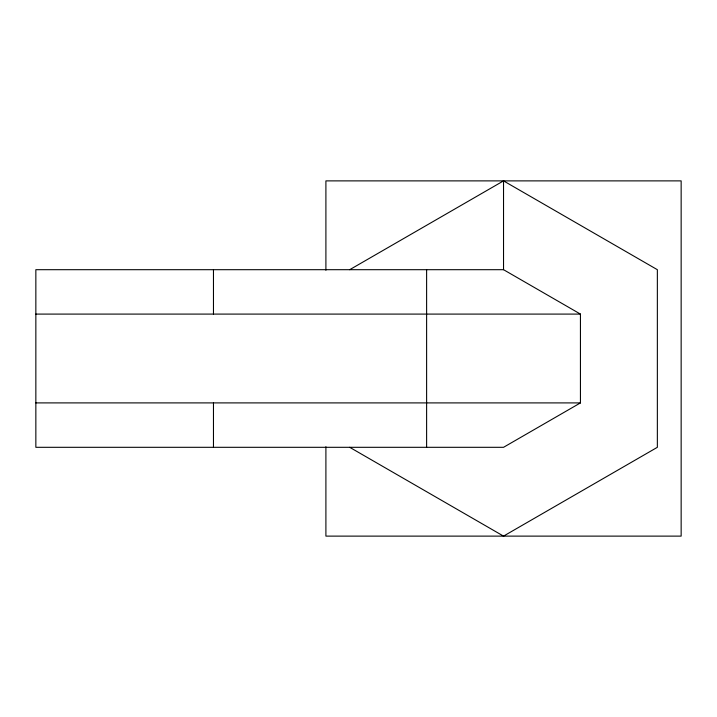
<?xml version="1.0" encoding="UTF-8"?>
<svg xmlns="http://www.w3.org/2000/svg" width="717" height="717" viewBox="0 0 717 717"><rect width="100%" height="100%" fill="white"/><g stroke="black" fill="none" stroke-linecap="round" stroke-linejoin="round"><path stroke-width="1.08" d="M349.708 269.691L503.531 180.881L657.355 269.691L657.355 447.309L503.531 536.119L349.708 447.309M580.438 402.909L503.531 447.309L35.85 447.309L35.85 269.691L503.531 269.691L580.438 314.091L580.438 402.909L35.85 402.9M35.85 314.091L580.438 314.091M503.531 180.881L503.531 269.691M426.615 269.691L426.615 447.309M325.903 270.246L325.903 180.881L681.15 180.881L681.15 536.119L325.903 536.119L325.903 446.754M213.469 269.691L213.469 314.091M213.469 402.9L213.469 447.309"/></g></svg>
